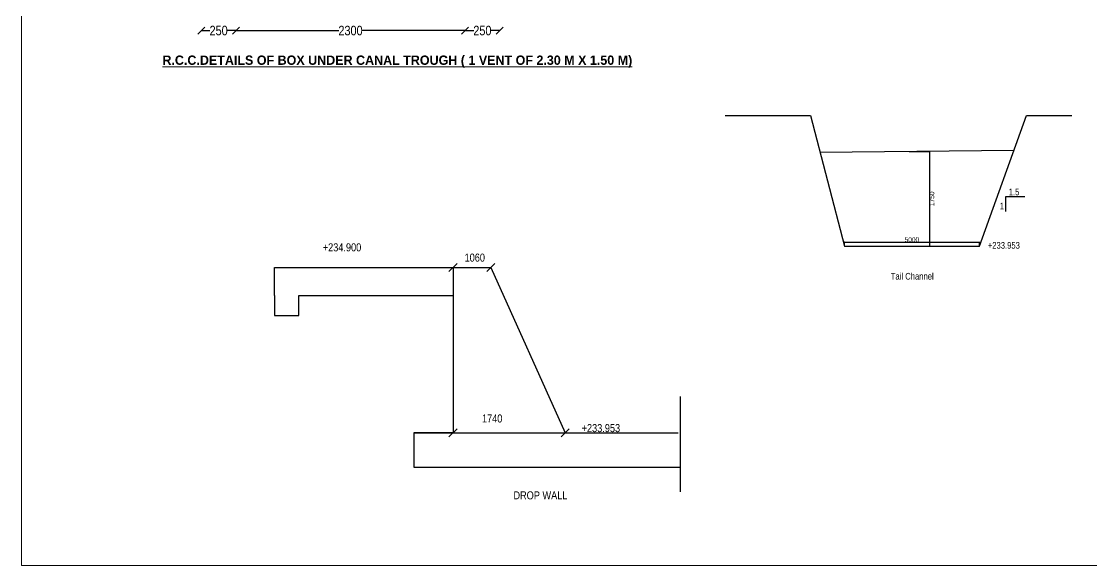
# Model space of a CAD drawing. Header units: inches. Extents: x -679659 to -168020, y 530076 to 1078123.
# Drawn here: x -242633 to -202532, y 530076 to 550486 of the extents above; entities that cross this region are included whole.
import ezdxf

# ---------------------------------------------------------------- set-up
doc = ezdxf.new("R2010")
doc.units = ezdxf.units.IN
doc.header["$LTSCALE"] = 1000
doc.header["$MEASUREMENT"] = 0
for name, color, linetype in [('abutment', 6, 'Continuous'), ('DIM', 3, 'Continuous'), ('STEEL', 5, 'Continuous')]:
    doc.layers.add(name, color=color, linetype=linetype)
doc.styles.add('ARIAL NARROW', font='ARIALN.TTF')
doc.styles.add('CITYBLUEPR', font='cityb___.ttf')
doc.dimstyles.new('STANDARD$0', dxfattribs={"dimscale": 88.888889, "dimtxt": 0.02, "dimasz": 0.02, "dimexe": 0.05, "dimexo": 0.1, "dimgap": 0.002, "dimtad": 2, "dimdec": 0, "dimzin": 1, "dimdsep": 46, "dimtxsty": 'Standard', "dimblk": 'OBLIQUE', "dimcen": 0.09, "dimadec": 0, "dimazin": 0, "dimtfac": 1, "dimtdec": 4, "dimtofl": 0, "dimtmove": 0, "dimatfit": 3, "dimfxl": 1, "dimtolj": 1, "dimtzin": 1, "dimarcsym": 0})

# ---------------------------------------------------------------- blocks, each defined once
blk = doc.blocks.new('_Oblique')
at = {"color": 0, "linetype": 'ByBlock', "lineweight": -2}
blk.add_line((-0.5, -0.5), (0.5, 0.5), dxfattribs=at)
blk = doc.blocks.new('*D38')
at = {"layer": 'Defpoints', "color": 0, "transparency": 16777216}
for p in [(-234593, 550157), (-226010, 550157), (-226010, 550140)]:
    blk.add_point(p, dxfattribs=at)
at = {"layer": 'DIM', "color": 0, "lineweight": -2, "transparency": 16777216}
for p, q in [((-234593, 550153), (-234593, 550138)), ((-234593, 550140), (-230739, 550140)), ((-226010, 550140), (-229863, 550140)), ((-226010, 550153), (-226010, 550138))]:
    blk.add_line(p, q, dxfattribs=at)
at = {"layer": 'DIM', "color": 0, "lineweight": -2, "transparency": 16777216, "xscale": 266.6666666666666, "yscale": 266.6666666666666, "zscale": 266.6666666666666, "rotation": 180}
blk.add_blockref('_Oblique', (-234593, 550140), dxfattribs=at)
at = {"layer": 'DIM', "color": 0, "lineweight": -2, "transparency": 16777216, "xscale": 266.6666666666666, "yscale": 266.6666666666666, "zscale": 266.6666666666666}
blk.add_blockref('_Oblique', (-226010, 550140), dxfattribs=at)
at = {"layer": 'DIM', "color": 0, "lineweight": 9, "transparency": 16777216, "insert": (-230301, 550140), "char_height": 355.6, "attachment_point": 5, "style": 'ARIAL NARROW'}
blk.add_mtext('\\A1;2300', dxfattribs=at)
blk = doc.blocks.new('*D39')
at = {"layer": 'Defpoints', "color": 0, "transparency": 16777216}
for p in [(-226010, 550140), (-224710, 550140), (-224710, 550140)]:
    blk.add_point(p, dxfattribs=at)
at = {"layer": 'DIM', "color": 0, "lineweight": -2, "transparency": 16777216}
for p, q in [((-226010, 550144), (-226010, 550142)), ((-226010, 550140), (-225685, 550140)), ((-224710, 550140), (-225036, 550140)), ((-224710, 550144), (-224710, 550142))]:
    blk.add_line(p, q, dxfattribs=at)
at = {"layer": 'DIM', "color": 0, "lineweight": -2, "transparency": 16777216, "xscale": 266.6666666666666, "yscale": 266.6666666666666, "zscale": 266.6666666666666, "rotation": 180}
blk.add_blockref('_Oblique', (-226010, 550140), dxfattribs=at)
at = {"layer": 'DIM', "color": 0, "lineweight": -2, "transparency": 16777216, "xscale": 266.6666666666666, "yscale": 266.6666666666666, "zscale": 266.6666666666666}
blk.add_blockref('_Oblique', (-224710, 550140), dxfattribs=at)
at = {"layer": 'DIM', "color": 0, "lineweight": 9, "transparency": 16777216, "insert": (-225360, 550140), "char_height": 355.6, "attachment_point": 5, "style": 'ARIAL NARROW'}
blk.add_mtext('\\A1;250', dxfattribs=at)
blk = doc.blocks.new('*D40')
at = {"layer": 'Defpoints', "color": 0, "transparency": 16777216}
for p in [(-235893, 550140), (-234593, 550140), (-234593, 550140)]:
    blk.add_point(p, dxfattribs=at)
at = {"layer": 'DIM', "color": 0, "lineweight": -2, "transparency": 16777216}
for p, q in [((-235893, 550144), (-235893, 550142)), ((-235893, 550140), (-235567, 550140)), ((-234593, 550140), (-234918, 550140)), ((-234593, 550144), (-234593, 550142))]:
    blk.add_line(p, q, dxfattribs=at)
at = {"layer": 'DIM', "color": 0, "lineweight": -2, "transparency": 16777216, "xscale": 266.6666666666666, "yscale": 266.6666666666666, "zscale": 266.6666666666666, "rotation": 180}
blk.add_blockref('_Oblique', (-235893, 550140), dxfattribs=at)
at = {"layer": 'DIM', "color": 0, "lineweight": -2, "transparency": 16777216, "xscale": 266.6666666666666, "yscale": 266.6666666666666, "zscale": 266.6666666666666}
blk.add_blockref('_Oblique', (-234593, 550140), dxfattribs=at)
at = {"layer": 'DIM', "color": 0, "lineweight": 9, "transparency": 16777216, "insert": (-235243, 550140), "char_height": 355.6, "attachment_point": 5, "style": 'ARIAL NARROW'}
blk.add_mtext('\\A1;250', dxfattribs=at)
blk = doc.blocks.new('*D92')
at = {"layer": 'Defpoints', "color": 0, "transparency": 16777216}
for p in [(-209378, 545612), (-209378, 542054), (-208606, 542054)]:
    blk.add_point(p, dxfattribs=at)
at = {"layer": 'STEEL', "color": 0, "lineweight": -2, "transparency": 16777216}
for p, q in [((-209369, 545612), (-208602, 545612)), ((-208606, 545612), (-208606, 542054)), ((-209369, 542054), (-208602, 542054))]:
    blk.add_line(p, q, dxfattribs=at)
at = {"layer": 'STEEL', "color": 0, "lineweight": -2, "transparency": 16777216, "xscale": 1.777777777777778, "yscale": 1.777777777777778, "zscale": 1.777777777777778}
for p, rotation in [((-208606, 545612), 90), ((-208606, 542054), 270)]:
    blk.add_blockref('_Oblique', p, dxfattribs=dict(at, rotation=rotation))
at = {"layer": 'STEEL', "color": 0, "transparency": 16777216, "insert": (-208517, 543833), "char_height": 1.78, "attachment_point": 5, "rotation": 90}
blk.add_mtext('\\A1;{\\H100x;1750}', dxfattribs=at)
blk = doc.blocks.new('*D93')
at = {"layer": 'Defpoints', "color": 0, "transparency": 16777216}
for p in [(-206736, 542211), (-211797, 542054), (-206736, 542054)]:
    blk.add_point(p, dxfattribs=at)
at = {"layer": 'STEEL', "color": 0, "lineweight": -2, "transparency": 16777216}
for p, q in [((-211797, 542063), (-211797, 542216)), ((-211797, 542211), (-206736, 542211)), ((-206736, 542063), (-206736, 542216))]:
    blk.add_line(p, q, dxfattribs=at)
at = {"layer": 'STEEL', "color": 0, "lineweight": -2, "transparency": 16777216, "xscale": 1.777777777777778, "yscale": 1.777777777777778, "zscale": 1.777777777777778, "rotation": 180}
blk.add_blockref('_Oblique', (-211797, 542211), dxfattribs=at)
at = {"layer": 'STEEL', "color": 0, "lineweight": -2, "transparency": 16777216, "xscale": 1.777777777777778, "yscale": 1.777777777777778, "zscale": 1.777777777777778}
blk.add_blockref('_Oblique', (-206736, 542211), dxfattribs=at)
at = {"layer": 'STEEL', "color": 0, "transparency": 16777216, "insert": (-209266, 542300), "char_height": 1.78, "attachment_point": 5}
blk.add_mtext('\\A1;{\\H100x;5000}', dxfattribs=at)
blk = doc.blocks.new('*D106')
at = {"layer": 'Defpoints', "color": 0, "transparency": 16777216}
for p in [(-226461, 541254), (-225040, 541254), (-225040, 541254)]:
    blk.add_point(p, dxfattribs=at)
at = {"layer": 'STEEL', "color": 0, "lineweight": -2, "transparency": 16777216}
for p, q in [((-226461, 541255), (-226461, 541255)), ((-226461, 541254), (-225040, 541254)), ((-225040, 541255), (-225040, 541255))]:
    blk.add_line(p, q, dxfattribs=at)
at = {"layer": 'STEEL', "color": 0, "lineweight": -2, "transparency": 16777216, "xscale": 300, "yscale": 300, "zscale": 300, "rotation": 180}
blk.add_blockref('_Oblique', (-226461, 541254), dxfattribs=at)
at = {"layer": 'STEEL', "color": 0, "lineweight": -2, "transparency": 16777216, "xscale": 300, "yscale": 300, "zscale": 300}
blk.add_blockref('_Oblique', (-225040, 541254), dxfattribs=at)
at = {"layer": 'STEEL', "color": 0, "lineweight": 9, "transparency": 16777216, "insert": (-225646, 541625), "char_height": 300, "attachment_point": 5, "style": 'ARIAL NARROW'}
blk.add_mtext('\\A1;1060', dxfattribs=at)
blk = doc.blocks.new('*D107')
at = {"layer": 'Defpoints', "color": 0, "transparency": 16777216}
for p in [(-226461, 535055), (-222254, 535055), (-222254, 535055)]:
    blk.add_point(p, dxfattribs=at)
at = {"layer": 'STEEL', "color": 0, "lineweight": -2, "transparency": 16777216}
for p, q in [((-226461, 535056), (-226461, 535057)), ((-226461, 535055), (-222254, 535055)), ((-222254, 535056), (-222254, 535057))]:
    blk.add_line(p, q, dxfattribs=at)
at = {"layer": 'STEEL', "color": 0, "lineweight": -2, "transparency": 16777216, "xscale": 300, "yscale": 300, "zscale": 300, "rotation": 180}
blk.add_blockref('_Oblique', (-226461, 535055), dxfattribs=at)
at = {"layer": 'STEEL', "color": 0, "lineweight": -2, "transparency": 16777216, "xscale": 300, "yscale": 300, "zscale": 300}
blk.add_blockref('_Oblique', (-222254, 535055), dxfattribs=at)
at = {"layer": 'STEEL', "color": 0, "lineweight": 9, "transparency": 16777216, "insert": (-224993, 535592), "char_height": 300, "attachment_point": 5, "style": 'ARIAL NARROW'}
blk.add_mtext('\\A1;1740', dxfattribs=at)

msp = doc.modelspace()

# ---------------------------------------------------------------- linework, layer by layer
at = {"color": 0, "linetype": 'ByBlock', "lineweight": 9}
for p in [(-242633.4, 578737.2), (-168030, 530076)]:
    msp.add_line(p, (-242633.4, 530076), dxfattribs=at)
at = {"layer": 'STEEL', "color": 0}
for p, q in [((-216261.5, 546957.5), (-213070.5, 546957.5)), ((-213070.5, 546957.5), (-211797, 542054)), ((-206735.5, 542054), (-204975, 546957.5)), ((-204975, 546957.5), (-203269.5, 546957.5)), ((-212711.5, 545575.2), (-205442.1, 545656.5)), ((-205743, 543351.5), (-205743, 543916)), ((-205743, 543916), (-205036.5, 543916)), ((-211797, 542054), (-206735.5, 542054)), ((-233152.7, 540209.5), (-233152.7, 541254)), ((-233152.7, 541254), (-226460.7, 541254)), ((-226460.7, 541254), (-226460.7, 535055.5)), ((-226460.7, 541254), (-225039.7, 541254)), ((-225039.7, 541254), (-222253.7, 535055.5)), ((-233152.7, 540209.5), (-233152.7, 539460.5)), ((-232242.2, 540209.5), (-226460.7, 540209.5)), ((-232242.2, 539460.5), (-232242.2, 540209.5)), ((-233152.7, 539460.5), (-232242.2, 539460.5)), ((-217954.2, 536417.5), (-217954.2, 532843.5)), ((-226460.7, 535055.5), (-227924.7, 535055.5)), ((-227924.7, 535055.5), (-218026.2, 535055.5)), ((-227924.7, 535055.5), (-227924.7, 533771.5)), ((-227924.7, 533771.5), (-217954.2, 533771.5))]:
    msp.add_line(p, q, dxfattribs=at)

# ---------------------------------------------------------------- texts
at = {"layer": 'abutment', "color": 0, "lineweight": 9, "style": 'CITYBLUEPR'}
msp.add_text('%%UR.C.C.DETAILS OF BOX UNDER CANAL TROUGH ( 1 VENT OF 2.30 M X 1.50 M)', height=350, dxfattribs=at).set_placement((-237349.3, 548856.2))
at = {"layer": 'abutment', "color": 0, "lineweight": 9, "char_height": 250, "attachment_point": 6, "style": 'ARIAL NARROW'}
for s, insert in [('1.5', (-205239, 544088.6)), ('1', (-205811.5, 543565.5)), ('+233.953', (-205219, 542085.6)), ('Tail Channel', (-208449.5, 540926.6))]:
    msp.add_mtext(s, dxfattribs=dict(at, insert=insert))
at = {"layer": 'STEEL', "color": 0, "lineweight": 9, "style": 'ARIAL NARROW'}
for s, p in [('+234.900', (-231341.3, 541862.7)), ('+233.953', (-221641.8, 535083.7)), ('DROP WALL', (-224196.8, 532561.2))]:
    msp.add_text(s, height=300, dxfattribs=at).set_placement(p)

# ---------------------------------------------------------------- dimensions: what is measured, and where the dimension line sits
at = {"layer": 'DIM', "color": 0, "lineweight": 9}
for base, p1, p2, text, picture, middle in [((-234592.7, 550139.8), (-235892.7, 550139.8), (-234592.7, 550139.8), '250', '*D40', (-235242.7, 550139.8)), ((-226010.2, 550139.8), (-234592.7, 550157), (-226010.2, 550157), '2300', '*D38', (-230301.5, 550139.8)), ((-224710.2, 550139.8), (-226010.2, 550139.8), (-224710.2, 550139.8), '250', '*D39', (-225360.2, 550139.8))]:
    dim = msp.add_linear_dim(base=base, p1=p1, p2=p2, text=text, dimstyle='STANDARD$0', override={"dimtxt": 4, "dimasz": 3, "dimexe": 0.02, "dimexo": 0.05, "dimgap": 0.008, "dimtad": 0, "dimtxsty": 'ARIAL NARROW', "dimblk1": 'Oblique', "dimblk2": 'Oblique', "dimsah": 1}, dxfattribs=at)
    dim.commit()
    dim.dimension.update_dxf_attribs({"geometry": picture, "text_midpoint": middle})
at = {"layer": 'STEEL', "color": 0}
dim = msp.add_linear_dim(base=(-208606, 542054), p1=(-209377.7, 545612.5), p2=(-209377.7, 542054), angle=90, text='{\\H100x;1750}', dimstyle='STANDARD$0', dxfattribs=at)
dim.commit()
dim.dimension.update_dxf_attribs({"geometry": '*D92', "text_midpoint": (-208516.9, 543833.2)})
dim = msp.add_aligned_dim(p1=(-211797, 542054), p2=(-206735.5, 542054), distance=157.2, text='{\\H100x;5000}', dimstyle='STANDARD$0', dxfattribs=at)
dim.commit()
dim.dimension.update_dxf_attribs({"geometry": '*D93', "text_midpoint": (-209266.3, 542300.2)})
at = {"layer": 'STEEL', "color": 0, "lineweight": 9}
for base, p1, p2, text, picture, middle in [((-225039.7, 541254), (-226460.7, 541254), (-225039.7, 541254), '1060', '*D106', (-225646.2, 541625)), ((-222253.7, 535055.5), (-226460.7, 535055.5), (-222253.7, 535055.5), '1740', '*D107', (-224993.2, 535592.5))]:
    dim = msp.add_linear_dim(base=base, p1=p1, p2=p2, text=text, dimstyle='STANDARD$0', override={"dimscale": 1, "dimtxt": 300, "dimasz": 300, "dimexe": 1.25, "dimexo": 0.625, "dimgap": 0.625, "dimtad": 0, "dimzin": 8, "dimtxsty": 'ARIAL NARROW', "dimcen": 2.5, "dimtdec": 0, "dimtofl": 1, "dimtmove": 2, "dimtzin": 0}, dxfattribs=at)
    dim.commit()
    dim.dimension.update_dxf_attribs({"geometry": picture, "text_midpoint": middle, "dimtype": 160})

doc.saveas('drawing.dxf')
